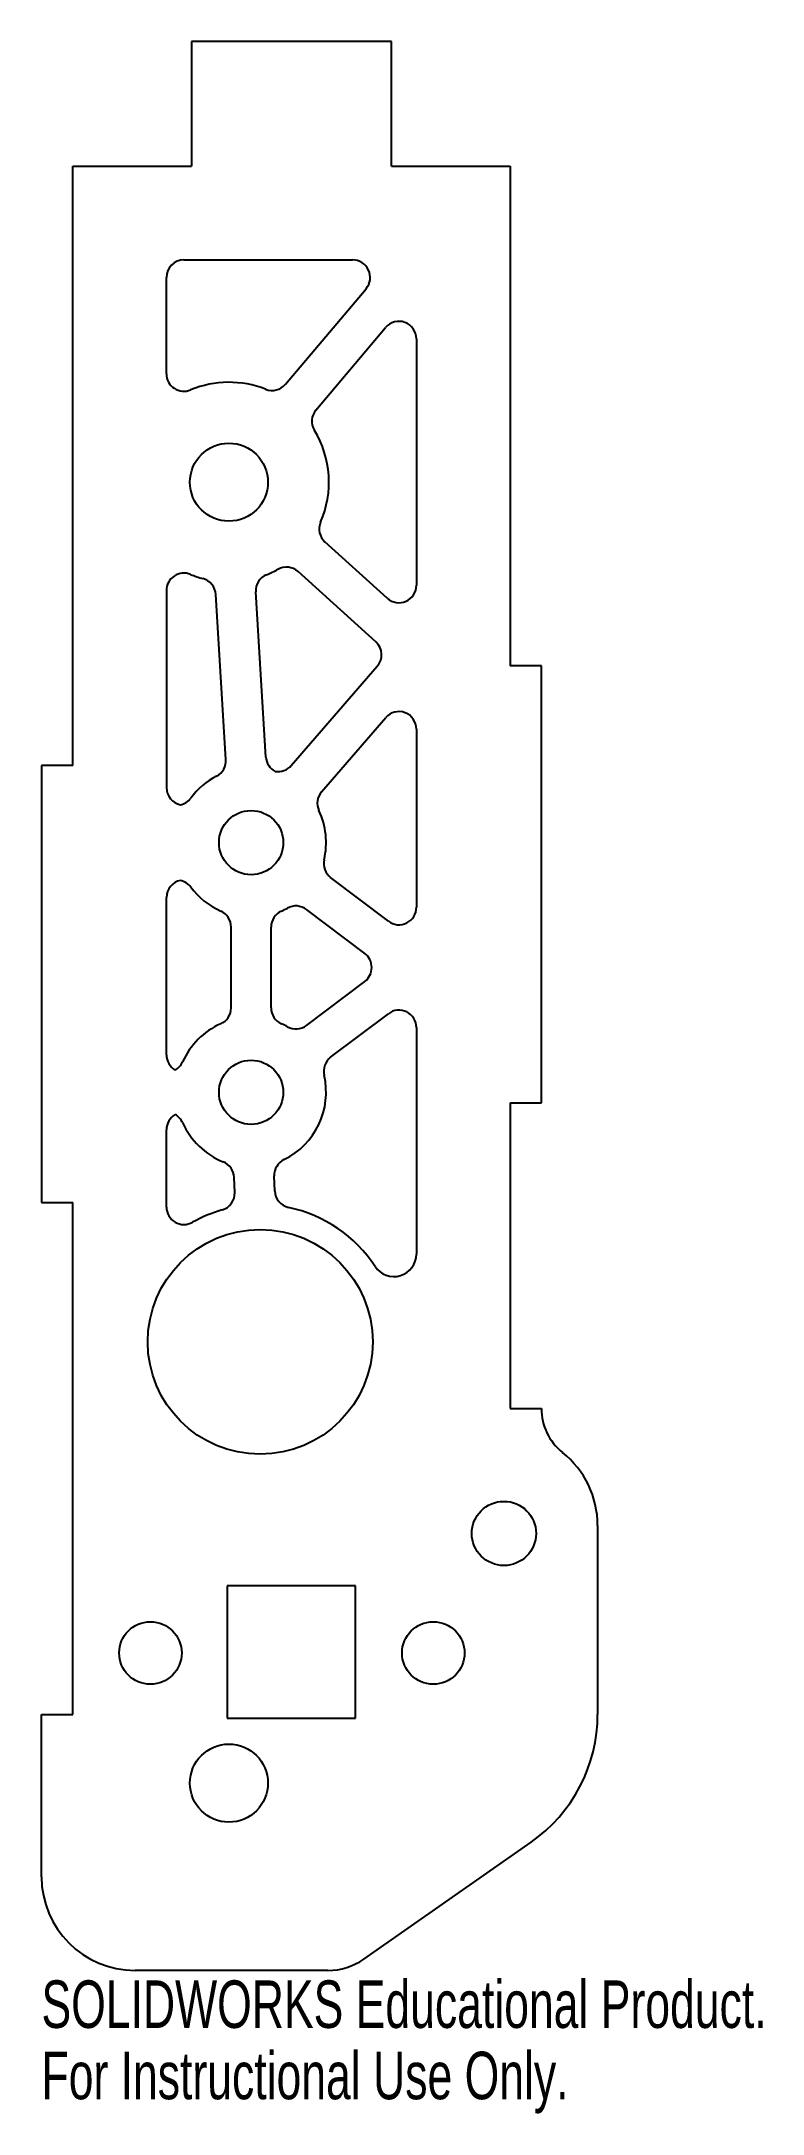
# Model space of a CAD drawing. Header units: inches. Extents: x -0.12 to 2.76, y -7.8 to 0.5.
import ezdxf

# ---------------------------------------------------------------- set-up
doc = ezdxf.new("R2010")
doc.units = ezdxf.units.IN
doc.header["$MEASUREMENT"] = 0
doc.styles.add('SLDTEXTSTYLE0', font='TXT', dxfattribs={"width": 0.7})

msp = doc.modelspace()

# ---------------------------------------------------------------- linework, layer by layer
at = {"color": 7, "linetype": 'Continuous', "lineweight": 25}
for p, q in [((1.275, 0.5), (0.475, 0.5)), ((0.475, 0.5), (0.475, 0)), ((1.275, 0), (1.275, 0.5)), ((0, 0), (0.475, 0)), ((0, -2.4), (0, 0)), ((1.275, 0), (1.75, 0)), ((1.75, 0), (1.75, -2)), ((0.445, -0.375), (1.1199, -0.375)), ((0.375, -0.831), (0.375, -0.445)), ((0.8508, -0.873), (1.1734, -0.4901)), ((0.9732, -0.9761), (1.2515, -0.6458)), ((1.375, -0.6909), (1.375, -1.6779)), ((1.258, -1.7298), (1.009, -1.5046)), ((1.2126, -1.9044), (0.9017, -1.6232)), ((0.375, -1.6993), (0.375, -2.4884)), ((0.6131, -2.3757), (0.5725, -1.7146)), ((0.7728, -2.3659), (0.7322, -1.7048)), ((0.8744, -2.4002), (1.2186, -2.0021)), ((1.875, -2), (1.75, -2)), ((1.875, -3.75), (1.875, -2)), ((0.9954, -2.5049), (1.252, -2.208)), ((1.375, -2.2538), (1.375, -2.9674)), ((0, -2.4), (-0.125, -2.4)), ((-0.125, -2.4), (-0.125, -4.15)), ((1.2628, -3.0233), (1.0318, -2.8486)), ((0.375, -3.5584), (0.375, -2.9284)), ((1.1685, -3.1526), (0.9353, -2.9762)), ((0.6337, -3.3702), (0.6337, -3.0467)), ((0.7937, -3.3702), (0.7937, -3.0467)), ((0.9353, -3.4406), (1.1685, -3.2643)), ((1.0318, -3.5682), (1.2628, -3.3936)), ((1.375, -3.4494), (1.375, -4.3565)), ((1.75, -3.75), (1.75, -4.975)), ((1.75, -3.75), (1.875, -3.75)), ((0.375, -4.168), (0.375, -3.8584)), ((0.6482, -4.1095), (0.646, -4.0493)), ((0.8081, -4.1037), (0.8059, -4.0435)), ((-0.125, -4.15), (0, -4.15)), ((0, -6.2), (0, -4.15)), ((1.75, -4.975), (1.875, -4.975)), ((2.1, -5.4434), (2.1, -6.1996)), ((1.1315, -5.685), (0.6185, -5.685)), ((0.6185, -5.685), (0.6185, -6.215)), ((1.1315, -6.215), (1.1315, -5.685)), ((-0.125, -6.2), (0, -6.2)), ((-0.125, -6.85), (-0.125, -6.2)), ((0.6185, -6.215), (1.1315, -6.215)), ((1.1646, -7.1798), (1.8334, -6.7116)), ((1.0212, -7.225), (0.25, -7.225))]:
    msp.add_line(p, q, dxfattribs=at)
for centre, radius in [((0.625, -1.2651), 0.1562), ((0.7137, -2.7084), 0.1285), ((0.7137, -3.7084), 0.1285), ((0.75, -4.7078), 0.45), ((1.725, -5.475), 0.1285), ((0.3109, -5.9538), 0.125), ((1.4424, -5.9538), 0.125), ((0.625, -6.475), 0.1562)]:
    msp.add_circle(centre, radius, dxfattribs=at)
for centre, radius, start, end in [((0.445, -0.445), 0.07, 90, 180), ((1.1199, -0.445), 0.07, 319.88398, 90), ((1.305, -0.6909), 0.07, 0, 139.88398), ((0.445, -0.831), 0.07, 180, 292.51831), ((0.625, -1.2651), 0.4, 68.49545, 112.51831), ((0.7973, -0.8279), 0.07, 248.49545, 319.88398), ((1.0267, -1.0212), 0.07, 139.88398, 211.27252), ((0.625, -1.2651), 0.4, 336.48688, 31.27252), ((1.056, -1.4527), 0.07, 156.48688, 227.87541), ((0.445, -1.6993), 0.07, 67.48169, 180), ((0.625, -1.2651), 0.4, 247.48169, 254.90594), ((0.5026, -1.7189), 0.07, 3.5174, 74.90594), ((0.802, -1.7005), 0.07, 112.12887, 183.5174), ((0.625, -1.2651), 0.4, 292.12887, 299.26395), ((0.8548, -1.6752), 0.07, 47.87541, 119.26395), ((1.305, -1.6779), 0.07, 227.87541, 0), ((1.1656, -1.9563), 0.07, 319.15939, 47.87541), ((1.305, -2.2538), 0.07, 0, 139.15939), ((0.5432, -2.38), 0.07, 297.43394, 3.5174), ((0.8427, -2.3616), 0.07, 183.5174, 242.11595), ((0.8214, -2.3544), 0.07, 260.56084, 319.15939), ((0.445, -2.4884), 0.07, 180, 258.13905), ((0.7137, -2.7084), 0.3, 117.43394, 143.51626), ((0.4162, -2.4884), 0.07, 281.86095, 323.51626), ((1.0484, -2.5506), 0.07, 139.15939, 205.24285), ((0.7137, -2.7084), 0.3, 346.82351, 25.24285), ((1.074, -2.7928), 0.07, 166.82351, 232.90697), ((0.445, -2.9284), 0.07, 101.86095, 180), ((0.4162, -2.9284), 0.07, 36.48374, 78.13905), ((0.7137, -2.7084), 0.3, 216.48374, 246.08347), ((0.5637, -3.0467), 0.07, 0, 66.08347), ((0.8637, -3.0467), 0.07, 113.91653, 180), ((0.7137, -2.7084), 0.3, 293.91653, 298.99044), ((0.893, -3.0321), 0.07, 52.90697, 118.99044), ((1.305, -2.9674), 0.07, 232.90697, 0), ((1.1263, -3.2084), 0.07, 307.09303, 52.90697), ((0.5637, -3.3702), 0.07, 293.91653, 0), ((0.8637, -3.3702), 0.07, 180, 246.08347), ((1.305, -3.4494), 0.07, 0, 127.09303), ((0.7137, -3.7084), 0.3, 113.91653, 156.08347), ((0.7137, -3.7084), 0.3, 61.00956, 66.08347), ((0.893, -3.3848), 0.07, 241.00956, 307.09303), ((0.445, -3.5584), 0.07, 180, 240.22827), ((1.074, -3.6241), 0.07, 127.09303, 193.17649), ((0.3755, -3.5584), 0.07, 299.77173, 336.08347), ((0.7137, -3.7084), 0.3, 295.99601, 13.17649), ((0.445, -3.8584), 0.07, 119.77173, 180), ((0.3755, -3.8584), 0.07, 23.91653, 60.22827), ((0.7137, -3.7084), 0.3, 203.91653, 248.16294), ((0.8759, -4.041), 0.07, 115.99601, 182.07947), ((0.5761, -4.0519), 0.07, 2.07947, 68.16294), ((0.5783, -4.112), 0.07, 286.08028, 2.07947), ((0.8781, -4.1011), 0.07, 182.07947, 258.07867), ((0.445, -4.168), 0.07, 180, 299.46787), ((0.75, -4.7078), 0.55, 106.08028, 119.46787), ((0.75, -4.7078), 0.55, 33.28642, 78.07867), ((1.285, -4.3565), 0.09, 213.28642, 0), ((2.1, -4.975), 0.225, 180, 231.31781), ((1.725, -5.4434), 0.375, 0, 51.31781), ((1.475, -6.1996), 0.625, 304.99202, 0), ((0.25, -6.85), 0.375, 180, 270), ((1.0212, -6.975), 0.25, 270, 304.99202)]:
    msp.add_arc(centre, radius, start, end, dxfattribs=at)

# ---------------------------------------------------------------- texts
at = {"color": 7, "linetype": 'Continuous', "char_height": 0.1903, "attachment_point": 1, "style": 'SLDTEXTSTYLE0'}
for s, insert in [('SOLIDWORKS Educational Product.', (-0.125, -7.2651)), ('For Instructional Use Only.', (-0.125, -7.5506))]:
    msp.add_mtext(s, dxfattribs=dict(at, insert=insert))

doc.saveas('drawing.dxf')
